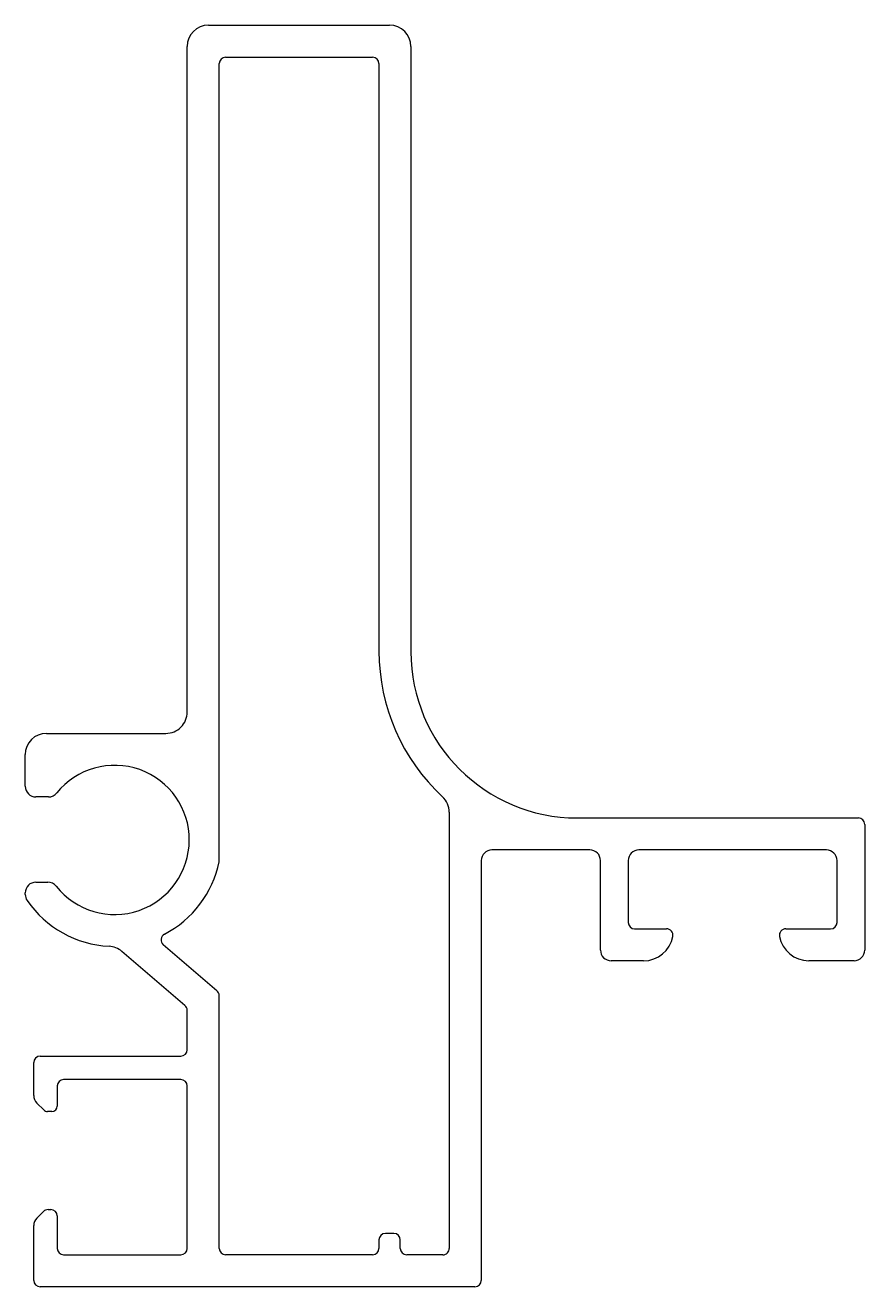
# Model space of a CAD drawing. Extents: x 827.8 to 867.2, y 713.2 to 772.4.
import ezdxf

# ---------------------------------------------------------------- set-up
doc = ezdxf.new("R2010")
doc.units = 0
doc.layers.get('0').update_dxf_attribs({"linetype": 'CONTINUOUS'})

msp = doc.modelspace()

# ---------------------------------------------------------------- linework, layer by layer
for p, q in [((836.378, 772.374), (844.878, 772.374)), ((835.378, 740.144), (835.378, 771.374)), ((837.179, 770.874), (844.078, 770.874)), ((845.878, 771.374), (845.878, 742.974)), ((836.879, 733.112), (836.879, 770.574)), ((844.378, 770.574), (844.378, 742.994)), ((828.776, 739.144), (834.378, 739.144)), ((827.776, 736.66), (827.776, 738.144)), ((828.867, 736.16), (828.276, 736.16)), ((847.678, 735.438), (847.679, 714.974)), ((853.678, 735.174), (866.878, 735.174)), ((867.178, 734.874), (867.178, 728.974)), ((854.275, 733.674), (849.678, 733.674)), ((865.375, 733.674), (856.575, 733.674)), ((849.178, 733.174), (849.178, 713.474)), ((854.775, 728.97), (854.775, 733.174)), ((856.075, 733.174), (856.075, 730.27)), ((865.875, 730.27), (865.875, 733.174)), ((828.276, 732.16), (828.841, 732.16)), ((827.776, 731.583), (827.776, 731.66)), ((856.375, 729.97), (857.874, 729.97)), ((863.474, 729.97), (865.575, 729.97)), ((835.274, 726.377), (832.313, 728.912)), ((836.774, 727.067), (834.255, 729.224)), ((856.793, 728.47), (855.275, 728.47)), ((866.678, 728.474), (864.555, 728.474)), ((836.879, 714.974), (836.879, 726.839)), ((835.379, 724.296), (835.379, 726.149)), ((828.178, 722.148), (828.178, 723.696)), ((828.478, 723.996), (835.079, 723.996)), ((835.079, 722.896), (829.578, 722.896)), ((829.278, 722.596), (829.278, 721.646)), ((835.379, 714.974), (835.379, 722.596)), ((828.65, 721.469), (828.325, 721.794)), ((829.028, 721.396), (828.826, 721.396)), ((828.325, 716.398), (828.635, 716.708)), ((828.847, 716.796), (828.978, 716.796)), ((829.278, 716.496), (829.278, 714.974)), ((828.178, 713.474), (828.178, 716.045)), ((844.379, 715.374), (844.379, 714.974)), ((845.079, 715.674), (844.679, 715.674)), ((845.379, 714.974), (845.379, 715.374)), ((829.578, 714.674), (835.079, 714.674)), ((844.079, 714.674), (837.179, 714.674)), ((847.379, 714.674), (845.679, 714.674)), ((848.878, 713.174), (828.478, 713.174))]:
    msp.add_line(p, q)
for centre, radius, start, end in [((836.378, 771.374), 1, 90, 180), ((844.878, 771.374), 1, 360, 90), ((837.179, 770.574), 0.3, 90, 180), ((844.078, 770.574), 0.3, 360, 90), ((853.678, 742.994), 9.3, 180, 227.18691), ((853.678, 742.974), 7.8, 180, 270), ((834.378, 740.144), 1, 269.99999, 360), ((828.776, 738.144), 1, 90.00002, 179.99998), ((831.976, 734.144), 3.5, 218.38681, 141.02122), ((828.276, 736.66), 0.5, 180, 270), ((828.867, 736.66), 0.5, 270, 321.02122), ((846.678, 735.438), 1, 0.00119, 47.18691), ((866.878, 734.874), 0.3, 0, 90), ((849.678, 733.174), 0.5, 90, 180), ((854.275, 733.174), 0.5, 0, 90), ((856.575, 733.174), 0.5, 90, 180), ((865.375, 733.174), 0.5, 360, 90), ((831.986, 734.144), 5, 297.70155, 348.09246), ((828.276, 731.66), 0.5, 90, 180), ((828.841, 731.66), 0.5, 38.38681, 90), ((828.276, 731.583), 0.5, 180, 214.69213), ((831.976, 734.144), 5, 214.69213, 267.0015), ((856.375, 730.27), 0.3, 180, 270), ((857.874, 729.67), 0.3, 349.52432, 90), ((863.474, 729.67), 0.3, 90, 190.67111), ((865.575, 730.27), 0.3, 270, 0), ((834.45, 729.452), 0.3, 117.70155, 229.42814), ((856.793, 729.87), 1.4, 270, 349.52432), ((864.555, 729.874), 1.4, 190.67111, 270), ((831.662, 728.152), 1, 49.42814, 87.0015), ((855.275, 728.97), 0.5, 180, 270), ((866.678, 728.974), 0.5, 270, 0), ((836.579, 726.839), 0.3, 0, 49.42814), ((835.079, 726.149), 0.3, 0, 49.42814), ((835.079, 724.296), 0.3, 270, 0), ((828.478, 723.696), 0.3, 90, 180), ((829.578, 722.596), 0.3, 90, 180), ((835.079, 722.596), 0.3, 0, 90), ((828.678, 722.148), 0.5, 180, 225), ((828.826, 721.646), 0.25, 225, 270), ((829.028, 721.646), 0.25, 270, 0), ((828.678, 716.045), 0.5, 135, 180), ((828.847, 716.496), 0.3, 90, 135), ((828.978, 716.496), 0.3, 0, 90), ((844.679, 715.374), 0.3, 90, 180), ((845.079, 715.374), 0.3, 0, 90), ((829.578, 714.974), 0.3, 180, 270), ((835.079, 714.974), 0.3, 270, 0), ((837.179, 714.974), 0.3, 180, 270), ((844.079, 714.974), 0.3, 270, 0), ((845.679, 714.974), 0.3, 180, 270), ((847.379, 714.974), 0.3, 270, 0.00119), ((828.478, 713.474), 0.3, 180, 270), ((848.878, 713.474), 0.3, 270, 360)]:
    msp.add_arc(centre, radius, start, end)

doc.saveas('drawing.dxf')
